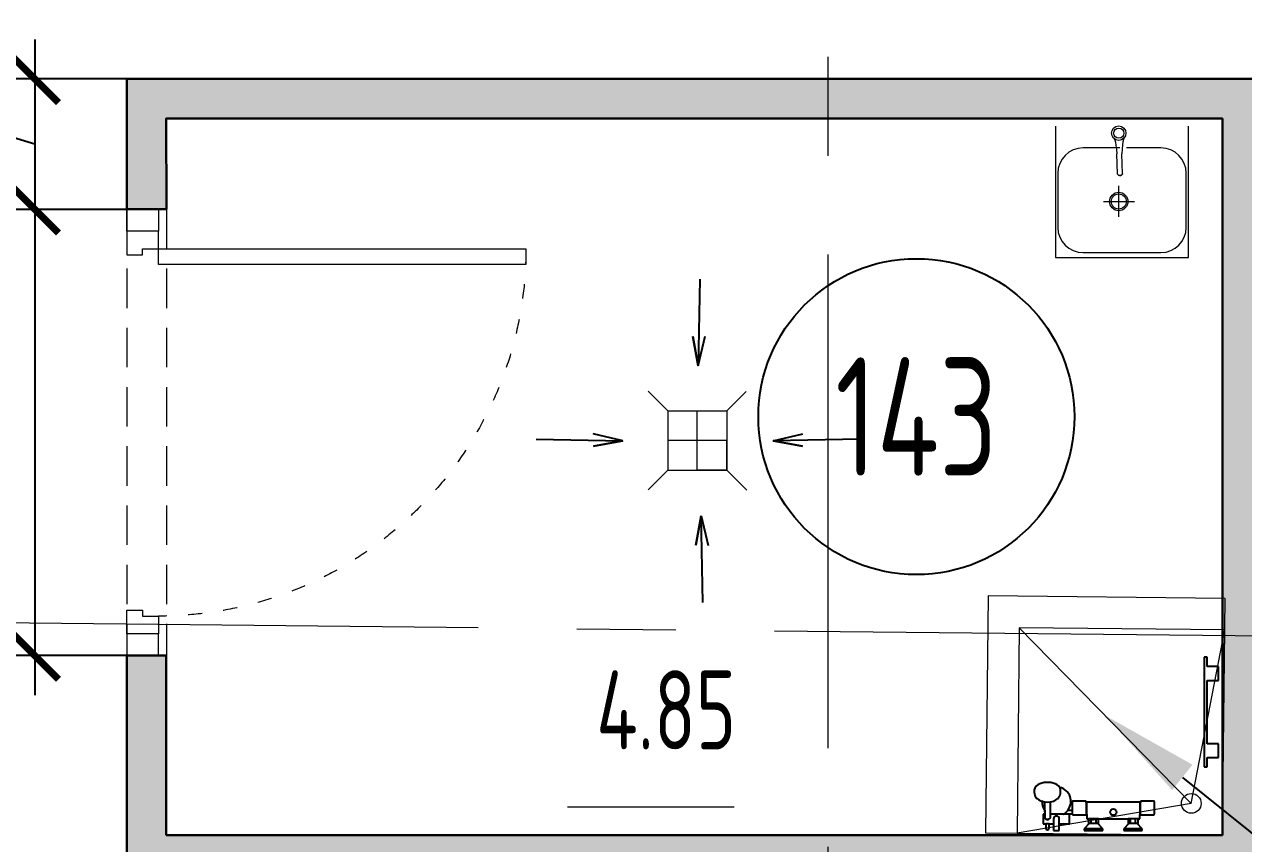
# Model space of a CAD drawing. Header units: millimetres. Extents: x -360149 to 9420325, y 0 to 292181.
# Drawn here: x -208267 to -205181, y 102871 to 104946 of the extents above; entities that cross this region are included whole.
import ezdxf
from ezdxf import colors
from ezdxf.entities.mleader import LeaderData, LeaderLine
from ezdxf.enums import TextEntityAlignment as Align
from ezdxf.math import Vec2, Vec3

# ---------------------------------------------------------------- set-up
doc = ezdxf.new("R2010")
doc.units = ezdxf.units.MM
doc.header["$MEASUREMENT"] = 0
for name, pattern in [('ACAD_ISO03W100', [30, 12, -18]), ('ADSK_Штриховая_ш2 п1', [3, 2, -1]), ('CENTER', [2, 1.25, -0.25, 0.25, -0.25])]:
    doc.linetypes.add(name, pattern=pattern)
doc.layers.get('0').update_dxf_attribs({"color": 250, "lineweight": 9})
for name, color, linetype, lineweight in [('_АР ТЕКСТ', 250, 'Continuous', 25), ('АР_Выноски АПР', 7, 'Continuous', 5), ('АР_Двери', 5, 'Continuous', 18), ('АР_Маркер экспликации', 239, 'Continuous', 13), ('АР_Номер помещения', 1, 'Continuous', 25), ('АР_Оси', 193, 'Continuous', 9), ('АР_Отметки', 250, 'Continuous', 15), ('АР_Перегородки газоблок', 165, 'Continuous', 30), ('АР_Перегородки газоблок_Штрих', 165, 'Continuous', 5), ('АР_Помещения_площадь', 19, 'Continuous', 9), ('АР_Размеры дверей', 15, 'Continuous', 0), ('АР_тонкая линия', 250, 'Continuous', 0), ('ТХ_пищеблок', 30, 'Continuous', 20)]:
    doc.layers.add(name, color=color, linetype=linetype, lineweight=lineweight)
for name, color, linetype in [('ТХ_ВК_оборуд.ТХ', 250, 'Continuous'), ('ТХ_ВК_трапы', 5, 'Continuous'), ('ТХ_сантехника', 253, 'Continuous')]:
    doc.layers.add(name, color=color, linetype=linetype)
doc.styles.add('ISOCPEUR', font='isocpeur.ttf', dxfattribs={"width": 0.7})
doc.styles.get("Standard").update_dxf_attribs({"font": 'isocpeur.ttf'})
doc.dimstyles.new('R_100', dxfattribs={"dimtxt": 270, "dimasz": 120, "dimexe": 100, "dimexo": 0, "dimgap": 60, "dimtad": 1, "dimdec": 0, "dimrnd": 5, "dimzin": 0, "dimdsep": 46, "dimtxsty": 'ISOCPEUR', "dimblk": 'ARCHTICK', "dimcen": 0, "dimdle": 100, "dimclrd": 256, "dimclre": 256, "dimclrt": 256, "dimadec": 0, "dimazin": 0, "dimtfac": 2, "dimtdec": 0, "dimtofl": 0, "dimtmove": 1, "dimatfit": 3, "dimfxl": 1, "dimtvp": 3, "dimtolj": 1, "dimtzin": 0, "dimarcsym": 0})

# ---------------------------------------------------------------- blocks, each defined once
blk = doc.blocks.new('*U1071')
blk.add_lwpolyline([(-100, 80), (-100, 1010), (-140, 1010), (-140, 80)], close=True)
for points in [[(-1130, 0), (-1130, 80), (-1075, 80), (-1075, 0), (-1130, 0)], [(-1075, 80), (-1075, 0), (-1015, 0), (-1015, 40), (-1030, 40), (-1030, 80), (-1075, 80)], [(-55, 80), (-55, 0), (-115, 0), (-115, 40), (-100, 40), (-100, 80), (-55, 80)], [(0, 0), (0, 80), (-55, 80), (-55, 0), (0, 0)]]:
    blk.add_lwpolyline(points)
at = {"linetype": 'ACAD_ISO03W100', "ltscale": 3}
blk.add_arc((-100, 80), 930, 90, 180, dxfattribs=at)
blk = doc.blocks.new('*U63')
at = {"layer": 'АР_Номер помещения', "color": 7}
blk.add_circle((-7168.2, 4654.6), 400, dxfattribs=at)
at = {"layer": 'АР_Помещения_площадь', "color": 7}
blk.add_line((-7629.3, 3665.4), (-8051.6, 3665.4), dxfattribs=at)
at = {"color": 7, "style": 'ISOCPEUR', "width": 0.7, "flags": 1}
blk.add_attdef('КАТЕГОРИЯ', (-499.2, -2092.2), '', height=250, dxfattribs=at)
at = {"layer": 'АР_Номер помещения', "color": 7, "style": 'ISOCPEUR', "width": 0.7}
blk.add_attdef('НОМЕР_ПОМЕЩЕНИЯ', text='', height=300, dxfattribs=at).set_placement((-7168.2, 4654.6), align=Align.MIDDLE_CENTER)
at = {"layer": 'АР_Помещения_площадь', "color": 7, "style": 'ISOCPEUR', "width": 0.7}
blk.add_attdef('ПЛОЩАДЬ_ПОМЕЩЕНИЯ', text='', height=200, dxfattribs=at).set_placement((-7624.4, 3911.9), align=Align.MIDDLE_RIGHT)
at = {"layer": 'АР_Помещения_площадь', "color": 7, "lineweight": 30, "width": 0.7, "flags": 104}
blk.add_attdef('ИМЯ_ПОМЕЩЕНИЯ', text='', height=100, dxfattribs=at).set_placement((157.6, 1217.1), align=Align.MIDDLE_CENTER)
blk = doc.blocks.new('_ArchTick')
at = {"color": 0, "linetype": 'ByBlock', "const_width": 0.15}
blk.add_lwpolyline([(-0.5, -0.5), (0.5, 0.5)], dxfattribs=at)
blk = doc.blocks.new('*D783')
at = {"layer": 'АР_Размеры дверей', "lineweight": -2, "ltscale": 100, "transparency": 16777216}
for p, q in [((-208240.5, 104577.3), (-208240.5, 103247.3)), ((-208007.6, 104477.3), (-208340.5, 104477.3)), ((-208007.7, 103347.3), (-208340.5, 103347.3))]:
    blk.add_line(p, q, dxfattribs=at)
at = {"layer": 'АР_Размеры дверей', "lineweight": -2, "ltscale": 100, "transparency": 16777216, "xscale": 120, "yscale": 120, "zscale": 120}
for p, rotation in [((-208240.5, 104477.3), 90), ((-208240.5, 103347.3), 270)]:
    blk.add_blockref('_ArchTick', p, dxfattribs=dict(at, rotation=rotation))
at = {"layer": 'АР_Размеры дверей', "ltscale": 100, "transparency": 16777216, "insert": (-208435.5, 103912.3), "char_height": 270, "attachment_point": 5, "rotation": 90, "style": 'ISOCPEUR'}
blk.add_mtext('\\A1;1130', dxfattribs=at)
blk = doc.blocks.new('_DotSmall')
at = {"color": 0, "linetype": 'ByBlock', "const_width": 0.5}
blk.add_lwpolyline([(-0.0625, 0, 1), (0.0625, 0, 1)], format="xyb", close=True, dxfattribs=at)
blk = doc.blocks.new('Трап ТХ')
at = {"layer": 'ТХ_ВК_трапы', "color": 5, "lineweight": 0}
for p, q in [((305243.2, -196674.3), (305292.9, -196724.5)), ((305491.2, -196675.5), (305442.2, -196724.5)), ((305292.9, -196724.5), (305292.9, -196874.5)), ((305292.9, -196724.5), (305442.2, -196724.5)), ((305367.6, -196874.5), (305367.6, -196724.5)), ((305442.2, -196724.5), (305442.2, -196874.5)), ((305442.2, -196799.5), (305292.9, -196799.5)), ((305442.2, -196874.5), (305442.2, -196799.5)), ((305243.2, -196924.3), (305292.9, -196874.5)), ((305292.9, -196874.5), (305442.2, -196874.5)), ((305442.2, -196874.5), (305367.6, -196874.5)), ((305493.2, -196925.5), (305442.2, -196874.5))]:
    blk.add_line(p, q, dxfattribs=at)
blk = doc.blocks.new('*D1347')
at = {"layer": 'АР_Размеры дверей', "lineweight": -2, "ltscale": 100, "transparency": 16777216}
for p, q in [((-208565.6, 104740), (-208565.6, 105219.1)), ((-208240.6, 104907.7), (-208240.6, 104377.3)), ((-208007.7, 104807.7), (-208340.6, 104807.7)), ((-208240.6, 104642.5), (-208565.6, 104740)), ((-208007.8, 104477.3), (-208340.6, 104477.3))]:
    blk.add_line(p, q, dxfattribs=at)
at = {"layer": 'АР_Размеры дверей', "lineweight": -2, "ltscale": 100, "transparency": 16777216, "xscale": 120, "yscale": 120, "zscale": 120}
for p, rotation in [((-208240.6, 104807.7), 90), ((-208240.6, 104477.3), 270)]:
    blk.add_blockref('_ArchTick', p, dxfattribs=dict(at, rotation=rotation))
at = {"layer": 'АР_Размеры дверей', "ltscale": 100, "transparency": 16777216, "insert": (-208760.6, 104979.6), "char_height": 270, "attachment_point": 5, "rotation": 90, "style": 'ISOCPEUR'}
blk.add_mtext('\\A1;330', dxfattribs=at)
blk = doc.blocks.new('A$C985b353d')
at = {"layer": 'ТХ_ВК_трапы', "ltscale": 100}
for p, q in [((6.4, 408.7), (2.2, 189.2)), ((2.2, 189.2), (-11.2, 263.5)), ((-11.2, 263.5), (2.2, 189.2)), ((2.2, 189.2), (19.8, 264.3)), ((-407.4, 3.3), (-187.9, -0.9)), ((-187.9, -0.9), (-263, 16.7)), ((192.3, -0.9), (267.4, 16.7)), ((411.8, 3.3), (192.3, -0.9)), ((-187.9, -0.9), (-262.2, -14.3)), ((-262.2, -14.3), (-187.9, -0.9)), ((192.3, -0.9), (266.6, -14.3)), ((266.6, -14.3), (192.3, -0.9)), ((9.7, -190.8), (-3.8, -265.2)), ((-3.8, -265.2), (9.7, -190.8)), ((13.8, -410.3), (9.7, -190.8)), ((9.7, -190.8), (27.3, -265.9))]:
    blk.add_line(p, q, dxfattribs=at)
blk = doc.blocks.new('A$Ccaf15605')
at = {"layer": 'ТХ_сантехника', "lineweight": 13, "ltscale": 500}
for p, q in [((0, 0), (-80, 440)), ((440, 440), (0, 0)), ((0, 0), (440, -80))]:
    blk.add_line(p, q, dxfattribs=at)
for points in [[(520, 520), (-80, 520), (-80, -80), (520, -80)], [(440, 440), (-80, 440), (-80, -80), (440, -80)]]:
    blk.add_lwpolyline(points, close=True, dxfattribs=at)
blk.add_circle((0, 0), 25, dxfattribs=at)

msp = doc.modelspace()

# ---------------------------------------------------------------- hatches: boundary and pattern name
at = {"layer": 'АР_Перегородки газоблок_Штрих', "ltscale": 100}
h = msp.add_hatch(dxfattribs=at)
h.set_pattern_fill('AR-CONC', color=256, scale=30)
h.set_pattern_definition([(50, (0, 0), (215.17805, -18.82564), [22.5, -247.5]), (355, (0, 0), (-41.6254, 225.65764), [18, -198]), (100.45144, (17.93, -1.57), (173.55265, 206.832), [19.12206, -210.34263]), (46.1842, (0, 60), (320.1724, -49.65578), [33.75, -371.25]), (96.63564, (26.68, 55.86), (280.3986, 292.2356), [28.6831, -315.51413]), (351.18416, (0, 60), (280.3986, 292.2356), [27, -297]), (21, (30, 45), (179.07212, -120.78567), [22.5, -247.5]), (326, (30, 45), (72.9946, 217.54501), [18, -198]), (71.45144, (44.92, 34.93), (252.06671, 96.75935), [19.12206, -210.34263]), (37.5, (0, 0), (3.647957, 99.868156), [0, -195.6, 0, -201, 0, -198.75]), (7.5, (0, 0), (78.92086, 118.323514), [0, -114.6, 0, -191.1, 0, -75.75]), (327.5, (-66.9, 0), (160.14673, -6.766462), [0, -75, 0, -234, 0, -310.5]), (317.5, (-96.9, 0), (174.95585, 30.031495), [0, -97.5, 0, -155.4, 0, -220.5])])
h.paths.add_polyline_path([(-204369.88, 104807.72), (-204613.1, 104807.72), (-206233.92, 104807.72), (-206233.92, 104707.72), (-205234.39, 104707.72), (-205234.39, 103398.13), (-205134.39, 103397.07), (-205134.39, 104707.72), (-204369.88, 104707.72)])
h.paths.add_polyline_path([(-206233.92, 104807.72), (-208007.68, 104807.72), (-208007.65, 104477.32), (-207907.65, 104477.33), (-207907.67, 104707.72), (-206233.92, 104707.72)])
h.paths.add_polyline_path([(-206233.92, 102892.19), (-207907.68, 102892.19), (-207907.68, 103347.32), (-208007.68, 103347.32), (-208007.68, 102729.03), (-207907.68, 102729.03), (-207907.68, 102792.19), (-206233.92, 102792.19)])
h.paths.add_polyline_path([(-205134.39, 103397.07), (-205234.39, 103398.13), (-205234.38, 102892.19), (-206233.92, 102892.19), (-206233.92, 102792.19), (-205234.38, 102792.19), (-205234.38, 100500.68), (-205134.38, 100500.68)])

# ---------------------------------------------------------------- linework, layer by layer
at = {"layer": 'АР_Оси', "linetype": 'CENTER', "ltscale": 1000}
for p, q in [((-206233.92, 134363.15), (-206233.92, 78630.8)), ((-224367.61, 103600.68), (-196974.04, 103310.68))]:
    msp.add_line(p, q, dxfattribs=at)
at = {"layer": 'АР_Перегородки газоблок', "ltscale": 100}
for points in [[(-208007.65, 104477.32), (-208007.68, 104807.72)], [(-208007.68, 104807.72), (-204369.88, 104807.72)], [(-205234.39, 104707.72), (-207907.67, 104707.72), (-207907.65, 104477.33), (-208007.65, 104477.32)], [(-205234.38, 102892.19), (-205234.39, 104707.72)], [(-208007.68, 103347.32), (-207907.68, 103347.32)], [(-208007.68, 102729.03), (-208007.68, 103347.32)], [(-207907.68, 102892.19), (-207907.68, 103347.32)], [(-208007.68, 102892.19), (-208007.68, 102892.19)], [(-207907.68, 102892.19), (-205234.38, 102892.19)]]:
    msp.add_lwpolyline(points, dxfattribs=at)
at = {"layer": 'АР_тонкая линия', "linetype": 'ADSK_Штриховая_ш2 п1', "ltscale": 50}
for points in [[(-208007.78, 104477.32), (-208007.79, 103347.32)], [(-207907.65, 104477.33), (-207907.64, 103347.32)]]:
    msp.add_lwpolyline(points, dxfattribs=at)
at = {"layer": 'ТХ_пищеблок', "color": 132}
for p, q in [((-205657.45, 104687.72), (-205657.45, 104355.72)), ((-205320.45, 104355.72), (-205320.45, 104687.72)), ((-205508.82, 104656.19, 5.12), (-205507.29, 104652.88, 5.12)), ((-205508.82, 104656.19, 5.12), (-205507.29, 104652.88, 5.12)), ((-205507.32, 104653.02, 5.12), (-205505.86, 104647.15, 5.12)), ((-205505.86, 104647.15, 5.12), (-205504.51, 104639.21, 5.12)), ((-205504.52, 104639.28, 5.12), (-205503.22, 104628.96, 5.12)), ((-205487.54, 104640.37, 5.12), (-205488.53, 104629.38, 5.12)), ((-205486.65, 104648.31, 5.12), (-205487.55, 104640.29, 5.12)), ((-205485.53, 104654.25, 5.12), (-205486.65, 104648.31, 5.12)), ((-205484.22, 104657.5, 5.12), (-205485.55, 104654.11, 5.12)), ((-205494.85, 104632.72), (-205587.45, 104632.72)), ((-205503.22, 104628.96, 5.12), (-205502.01, 104617.6, 5.12)), ((-205501.89, 104616.61, 5.12), (-205502.01, 104617.6, 5.12)), ((-205501.89, 104616.61, 5.12), (-205502.01, 104617.6, 5.12)), ((-205501.87, 104616.55, 5.12), (-205501.89, 104616.61, 5.12)), ((-205500.47, 104567.22, 5.12), (-205501.89, 104616.61, 5.12)), ((-205488.53, 104629.38, 5.12), (-205489.09, 104617.97, 5.12)), ((-205487.76, 104567.58, 5.12), (-205489.09, 104617.97, 5.12)), ((-205487.76, 104567.58, 5.12), (-205489.09, 104617.97, 5.12)), ((-205390.45, 104632.72), (-205477.73, 104632.72)), ((-205651.45, 104568.72), (-205651.45, 104431.72)), ((-205500.15, 104566.27, 5.12), (-205500.47, 104567.22, 5.12)), ((-205500.15, 104566.27, 5.12), (-205500.47, 104567.22, 5.12)), ((-205499.65, 104565.38, 5.12), (-205500.15, 104566.27, 5.12)), ((-205499.65, 104565.38, 5.12), (-205500.15, 104566.27, 5.12)), ((-205498.95, 104564.54, 5.12), (-205499.65, 104565.38, 5.12)), ((-205498.14, 104563.86, 5.12), (-205498.95, 104564.54, 5.12)), ((-205498.14, 104563.86, 5.12), (-205498.95, 104564.54, 5.12)), ((-205497.21, 104563.32, 5.12), (-205498.14, 104563.86, 5.12)), ((-205497.21, 104563.32, 5.12), (-205498.14, 104563.86, 5.12)), ((-205496.16, 104562.92, 5.12), (-205497.21, 104563.32, 5.12)), ((-205496.16, 104562.92, 5.12), (-205497.21, 104563.32, 5.12)), ((-205496.05, 104562.88, 5.12), (-205496.6, 104563.2, 5.12)), ((-205495.27, 104562.58, 5.12), (-205496.05, 104562.88, 5.12)), ((-205494.7, 104562.66, 5.12), (-205495.78, 104562.88, 5.12)), ((-205494.7, 104562.66, 5.12), (-205495.78, 104562.88, 5.12)), ((-205494.44, 104562.41, 5.12), (-205495.27, 104562.58, 5.12)), ((-205493.59, 104562.61, 5.12), (-205494.7, 104562.66, 5.12)), ((-205493.59, 104562.61, 5.12), (-205494.7, 104562.66, 5.12)), ((-205493.59, 104562.36, 5.12), (-205494.44, 104562.41, 5.12)), ((-205492.49, 104562.72, 5.12), (-205493.59, 104562.61, 5.12)), ((-205492.49, 104562.72, 5.12), (-205493.59, 104562.61, 5.12)), ((-205492.74, 104562.45, 5.12), (-205493.59, 104562.36, 5.12)), ((-205491.92, 104562.67, 5.12), (-205492.74, 104562.45, 5.12)), ((-205491.43, 104563.01, 5.12), (-205492.49, 104562.72, 5.12)), ((-205491.43, 104563.01, 5.12), (-205492.49, 104562.72, 5.12)), ((-205491.15, 104563.02, 5.12), (-205491.92, 104562.67, 5.12)), ((-205490.79, 104563.5, 5.12), (-205491.81, 104563.04, 5.12)), ((-205490.79, 104563.5, 5.12), (-205491.81, 104563.04, 5.12)), ((-205490.62, 104563.37, 5.12), (-205491.15, 104563.02, 5.12)), ((-205489.89, 104564.09, 5.12), (-205490.79, 104563.5, 5.12)), ((-205489.89, 104564.09, 5.12), (-205490.79, 104563.5, 5.12)), ((-205489.12, 104564.82, 5.12), (-205489.89, 104564.09, 5.12)), ((-205489.12, 104564.82, 5.12), (-205489.89, 104564.09, 5.12)), ((-205488.47, 104565.7, 5.12), (-205489.12, 104564.82, 5.12)), ((-205488.02, 104566.61, 5.12), (-205488.47, 104565.7, 5.12)), ((-205487.76, 104567.58, 5.12), (-205488.02, 104566.61, 5.12)), ((-205487.76, 104567.58, 5.12), (-205488.02, 104566.61, 5.12)), ((-205326.45, 104431.72), (-205326.45, 104568.72)), ((-205497.21, 104458.32, 5.12), (-205497.29, 104536.63, 5.12)), ((-205535.94, 104497.1, 5.12), (-205457.63, 104497.18, 5.12)), ((-205587.45, 104367.72), (-205390.45, 104367.72)), ((-205657.45, 104355.72), (-205320.45, 104355.72))]:
    msp.add_line(p, q, dxfattribs=at)
for radius in [18.25, 13]:
    msp.add_circle((-205497.27, 104670.19, 5.12), radius, dxfattribs=at)
for centre, start, end in [((-205587.45, 104568.72), 90, 180), ((-205390.45, 104568.72), 0, 90), ((-205587.45, 104431.72), 180, 270), ((-205390.45, 104431.72), 270, 0)]:
    msp.add_arc(centre, 64, start, end, dxfattribs=at)
for major_axis in [(-16.45, 16.45), (-13.47, 13.47)]:
    msp.add_ellipse((-205497.25, 104497.14, 5.12), major_axis=major_axis, ratio=1, start_param=4.712389, end_param=10.9955743, dxfattribs=at)
at = {"layer": 'ТХ_сантехника'}
for p, q in [((-205281.07, 103342.86), (-205281.07, 103065.53)), ((-205273.74, 103342.86), (-205281.07, 103342.86)), ((-205273.74, 103319.53), (-205273.74, 103342.86)), ((-205244.41, 103319.53), (-205273.74, 103319.53)), ((-205244.41, 103284.2), (-205244.41, 103319.53)), ((-205273.74, 103124.2), (-205273.74, 103284.2)), ((-205273.74, 103284.2), (-205244.41, 103284.2)), ((-205244.41, 103124.2), (-205273.74, 103124.2)), ((-205244.41, 103088.86), (-205244.41, 103124.2)), ((-205281.07, 103065.53), (-205273.74, 103065.53)), ((-205273.74, 103065.53), (-205273.74, 103088.86)), ((-205273.74, 103088.86), (-205244.41, 103088.86)), ((-205709.94, 103011.95), (-205711.07, 103007)), ((-205711.07, 103007), (-205711.07, 102999.9)), ((-205706.61, 103016.56), (-205709.94, 103011.95)), ((-205701.31, 103020.52), (-205706.61, 103016.56)), ((-205694.41, 103023.56), (-205701.31, 103020.52)), ((-205686.37, 103025.47), (-205694.41, 103023.56)), ((-205677.74, 103026.12), (-205686.37, 103025.47)), ((-205669.11, 103025.47), (-205677.74, 103026.12)), ((-205661.07, 103023.56), (-205669.11, 103025.47)), ((-205654.17, 103020.52), (-205661.07, 103023.56)), ((-205648.87, 103016.56), (-205654.17, 103020.52)), ((-205646.68, 103013.53), (-205648.87, 103016.56)), ((-205645.54, 103011.95), (-205646.68, 103013.53)), ((-205644.41, 103007), (-205645.54, 103011.95)), ((-205644.41, 102999.9), (-205644.41, 103007)), ((-205711.07, 102999.9), (-205710.73, 102997.78)), ((-205710.73, 102997.78), (-205709.61, 102992.88)), ((-205709.61, 102992.88), (-205708.64, 102991.05)), ((-205708.64, 102991.05), (-205705.45, 102986.63)), ((-205705.45, 102986.63), (-205704.07, 102985.39)), ((-205704.07, 102985.39), (-205699.24, 102981.78)), ((-205699.24, 102981.78), (-205692.94, 102979)), ((-205692.94, 102979), (-205691.72, 102978.68)), ((-205689.49, 102978.09), (-205691.72, 102978.68)), ((-205689.49, 102978.09), (-205683.82, 102976.75)), ((-205685.08, 102977.05), (-205684.74, 102964.91)), ((-205683.82, 102976.75), (-205677.74, 102976.29)), ((-205677.74, 102976.29), (-205671.66, 102976.75)), ((-205671.66, 102976.75), (-205665.99, 102978.09)), ((-205670.4, 102977.05), (-205670.74, 102964.91)), ((-205665.99, 102978.09), (-205662.54, 102979)), ((-205662.54, 102979), (-205656.24, 102981.78)), ((-205656.24, 102981.78), (-205651.41, 102985.39)), ((-205651.41, 102985.39), (-205650.03, 102986.63)), ((-205650.03, 102986.63), (-205646.84, 102991.05)), ((-205646.84, 102991.05), (-205645.87, 102992.88)), ((-205645.87, 102992.88), (-205644.75, 102997.78)), ((-205644.75, 102997.78), (-205644.41, 102999.9)), ((-205615.07, 102976.81), (-205615.07, 102955.2)), ((-205579.74, 102978.81), (-205613.07, 102978.81)), ((-205579.74, 102975.53), (-205579.74, 102978.81)), ((-205578.41, 102975.53), (-205579.74, 102975.53)), ((-205579.74, 102975.53), (-205579.74, 102944.86)), ((-205443.74, 102976.2), (-205578.41, 102976.2)), ((-205578.41, 102976.2), (-205578.41, 102976.06)), ((-205578.41, 102976.06), (-205578.41, 102975.65)), ((-205578.41, 102975.65), (-205578.41, 102975.53)), ((-205578.41, 102944.86), (-205578.41, 102975.65)), ((-205443.74, 102976.06), (-205443.74, 102976.2)), ((-205443.74, 102975.65), (-205443.74, 102976.06)), ((-205443.74, 102975.53), (-205443.74, 102975.65)), ((-205442.41, 102975.53), (-205443.74, 102975.53)), ((-205443.74, 102975.53), (-205443.74, 102944.86)), ((-205409.07, 102978.81), (-205442.41, 102978.81)), ((-205442.41, 102978.81), (-205442.41, 102975.53)), ((-205442.41, 102944.86), (-205442.41, 102975.53)), ((-205407.07, 102946.23), (-205407.07, 102976.81)), ((-205684.51, 102945.53), (-205688.41, 102945.53)), ((-205688.41, 102945.53), (-205688.41, 102921.53)), ((-205684.74, 102964.91), (-205684.41, 102936.75)), ((-205684.64, 102956.13), (-205684.51, 102945.53)), ((-205670.74, 102964.91), (-205671.07, 102936.75)), ((-205637.71, 102945.53), (-205670.97, 102945.53)), ((-205621.74, 102945.53), (-205637.71, 102945.53)), ((-205635.97, 102946.53), (-205615.07, 102946.53)), ((-205615.07, 102955.2), (-205626.22, 102955.2)), ((-205621.74, 102921.53), (-205621.74, 102945.53)), ((-205615.07, 102955.2), (-205615.07, 102946.53)), ((-205615.07, 102946.53), (-205615.07, 102946.23)), ((-205613.07, 102944.23), (-205579.74, 102944.23)), ((-205579.74, 102944.23), (-205579.74, 102944.86)), ((-205579.74, 102944.86), (-205578.41, 102944.86)), ((-205578.41, 102944.86), (-205578.41, 102933.53)), ((-205443.74, 102933.53), (-205443.74, 102944.86)), ((-205443.74, 102944.86), (-205442.41, 102944.86)), ((-205442.41, 102944.86), (-205442.41, 102944.23)), ((-205442.41, 102944.23), (-205409.07, 102944.23)), ((-205688.41, 102921.53), (-205682.07, 102921.53)), ((-205684.25, 102935.65), (-205684.41, 102936.75)), ((-205683.78, 102934.63), (-205684.25, 102935.65)), ((-205683.04, 102933.76), (-205683.78, 102934.63)), ((-205682.07, 102933.08), (-205683.04, 102933.76)), ((-205681.08, 102932.71), (-205682.07, 102933.08)), ((-205682.07, 102921.53), (-205682.07, 102910.2)), ((-205673.41, 102921.53), (-205682.07, 102921.53)), ((-205681.07, 102932.7), (-205681.08, 102932.71)), ((-205680.95, 102932.66), (-205681.07, 102932.71)), ((-205681.07, 102932.7), (-205679.47, 102931.92)), ((-205679.74, 102932.52), (-205680.95, 102932.66)), ((-205675.74, 102932.52), (-205679.74, 102932.52)), ((-205679.47, 102931.92), (-205677.74, 102931.65)), ((-205677.74, 102931.65), (-205676.01, 102931.92)), ((-205676.01, 102931.92), (-205674.41, 102932.7)), ((-205674.53, 102932.66), (-205675.74, 102932.52)), ((-205674.41, 102932.71), (-205674.53, 102932.66)), ((-205674.41, 102932.7), (-205674.4, 102932.71)), ((-205673.41, 102933.08), (-205674.4, 102932.71)), ((-205672.44, 102933.76), (-205673.41, 102933.08)), ((-205673.41, 102910.2), (-205673.41, 102921.53)), ((-205673.41, 102921.53), (-205662.41, 102921.53)), ((-205671.7, 102934.63), (-205672.44, 102933.76)), ((-205671.23, 102935.65), (-205671.7, 102934.63)), ((-205671.07, 102936.75), (-205671.23, 102935.65)), ((-205662.41, 102933.53), (-205662.41, 102921.53)), ((-205662.41, 102933.53), (-205662.41, 102921.53)), ((-205662.41, 102921.53), (-205662.41, 102904.2)), ((-205647.74, 102921.53), (-205647.74, 102933.53)), ((-205647.74, 102904.2), (-205647.74, 102921.53)), ((-205647.74, 102921.53), (-205621.74, 102921.53)), ((-205571.74, 102922.2), (-205584.41, 102908.86)), ((-205584.41, 102908.86), (-205584.41, 102904.2)), ((-205537.74, 102908.86), (-205584.41, 102908.86)), ((-205578.41, 102933.53), (-205573.74, 102933.53)), ((-205573.74, 102933.53), (-205573.74, 102922.2)), ((-205548.41, 102933.53), (-205573.74, 102933.53)), ((-205573.74, 102922.2), (-205571.74, 102922.2)), ((-205550.41, 102922.2), (-205571.74, 102922.2)), ((-205567.41, 102922.2), (-205567.41, 102933.53)), ((-205554.74, 102922.2), (-205554.74, 102933.53)), ((-205537.74, 102908.86), (-205550.41, 102922.2)), ((-205550.41, 102922.2), (-205548.41, 102922.2)), ((-205548.41, 102922.2), (-205548.41, 102933.53)), ((-205548.41, 102933.53), (-205473.74, 102933.53)), ((-205537.74, 102904.2), (-205537.74, 102908.86)), ((-205471.74, 102922.2), (-205484.41, 102908.86)), ((-205484.41, 102908.86), (-205484.41, 102904.2)), ((-205437.74, 102908.86), (-205484.41, 102908.86)), ((-205473.74, 102933.53), (-205473.74, 102922.2)), ((-205448.41, 102933.53), (-205473.74, 102933.53)), ((-205473.74, 102922.2), (-205471.74, 102922.2)), ((-205450.41, 102922.2), (-205471.74, 102922.2)), ((-205467.41, 102922.2), (-205467.41, 102933.53)), ((-205454.74, 102922.2), (-205454.74, 102933.53)), ((-205437.74, 102908.86), (-205450.41, 102922.2)), ((-205450.41, 102922.2), (-205448.41, 102922.2)), ((-205448.41, 102922.2), (-205448.41, 102933.53)), ((-205448.41, 102933.53), (-205443.74, 102933.53)), ((-205437.74, 102904.2), (-205437.74, 102908.86)), ((-205662.41, 102904.2), (-205647.74, 102904.2)), ((-205584.41, 102904.2), (-205537.74, 102904.2)), ((-205484.41, 102904.2), (-205437.74, 102904.2))]:
    msp.add_line(p, q, dxfattribs=at)
for centre, major_axis, start_param, end_param in [((-205655.07, 102977.83), (25.93, 25.93), -1.4505969, 0.5545531), ((-205655.19, 102977.76), (25.83, -25.83), 3.9018293, 4.5605613), ((-205613.07, 102976.81), (1.41, 1.41), 0.7853982, 2.3561945), ((-205409.07, 102976.81), (1.41, -1.41), 0.7853982, 2.3561945), ((-205655.07, 102933.53), (5.19, -5.19), 0.7853982, 3.9269908), ((-205655.07, 102977.83), (25.93, -25.93), 5.990979, 6.0458103), ((-205655.07, 102977.83), (25.93, 25.93), 4.4750139, 4.8325884), ((-205613.07, 102946.23), (1.41, 1.41), 2.3561945, 3.9269908), ((-205511.07, 102950.86), (5.66, 5.66), 2.3561945, 8.6393798), ((-205409.07, 102946.23), (1.41, 1.41), 3.9269908, 5.4977871), ((-205677.74, 102910.2), (3.06, 3.06), 2.3561945, 5.4977871)]:
    msp.add_ellipse(centre, major_axis=major_axis, ratio=1, start_param=start_param, end_param=end_param, dxfattribs=at)

# ---------------------------------------------------------------- block references
at = {"lineweight": 13, "ltscale": 500, "rotation": 89.39346519267221}
msp.add_blockref('A$Ccaf15605', (-205313.56, 102973.03), dxfattribs=at)
at = {"layer": 'АР_Двери', "xscale": -1, "rotation": 270}
msp.add_blockref('*U1071', (-208007.65, 104477.32), dxfattribs=at)
at = {"layer": 'АР_Маркер экспликации'}
ref = msp.add_blockref('*U63', (-198841.18, 99297.75), dxfattribs=at)
ref.add_attrib('НОМЕР_ПОМЕЩЕНИЯ', '143', dxfattribs={"layer": 'АР_Номер помещения', "color": 7, "height": 300, "style": 'ISOCPEUR', "width": 0.7}).set_placement((-206009.34, 103952.32), align=Align.MIDDLE_CENTER)
ref.add_attrib('ПЛОЩАДЬ_ПОМЕЩЕНИЯ', '4.85', dxfattribs={"layer": 'АР_Помещения_площадь', "color": 7, "height": 200, "style": 'ISOCPEUR', "width": 0.7}).set_placement((-206465.58, 103209.62), align=Align.MIDDLE_RIGHT)
at = {"layer": 'АР_тонкая линия', "ltscale": 500}
msp.add_blockref('A$C985b353d', (-206564.04, 103891.88), dxfattribs=at)
at = {"layer": 'ТХ_ВК_оборуд.ТХ'}
msp.add_blockref('Трап ТХ', (-511931.6, 300691.41), dxfattribs=at)

# ---------------------------------------------------------------- dimensions: what is measured, and where the dimension line sits
at = {"layer": 'АР_Размеры дверей', "ltscale": 100}
for base, p1, p2, picture, middle in [((-208240.61, 104477.32), (-208007.68, 104807.72), (-208007.78, 104477.32), '*D1347', (-208760.61, 104800.02)), ((-208240.5, 103347.32), (-208007.65, 104477.32), (-208007.68, 103347.32), '*D783', (-208435.5, 103912.32))]:
    dim = msp.add_linear_dim(base=base, p1=p1, p2=p2, angle=90, dimstyle='R_100', override={"dimpost": '\\X', "dimfxl": 300, "dimarcsym": 1}, dxfattribs=at)
    dim.commit()
    dim.dimension.update_dxf_attribs({"geometry": picture, "text_midpoint": middle})

# ---------------------------------------------------------------- leaders
at = {"layer": '_АР ТЕКСТ'}
ml = msp.add_multileader_mtext('Standard', dxfattribs=at)
ml.set_content('{\\W0.8;-2,550}', color=256, style='ISOCPEUR')
ml.set_leader_properties(color=256, linetype='Continuous', lineweight=-1)
ml.set_arrow_properties(name='DOTSMALL')
ml.build(insert=Vec2(0, 0))
ml.multileader.update_dxf_attribs({"has_text_frame": 1, "text_left_attachment_type": 4, "text_right_attachment_type": 4, "dogleg_length": 100, "arrow_head_size": 180})
ctx = ml.context
ctx.base_point, ctx.char_height, ctx.arrow_head_size, ctx.landing_gap_size, ctx.plane_origin = Vec3(-302775.82, 123943.26, -1.96), 250, 180, 50, Vec3(-302295.49, 121699.25, -1.96)
ctx.left_attachment, ctx.right_attachment = 4, 4
notes = []
notes.append((ctx, [(0, (0, 0, 0), (0, 0), (1, 0), 1, [])]))
ctx.mtext.insert, ctx.mtext.width, ctx.mtext.defined_height, ctx.mtext.line_spacing_style, ctx.mtext.flow_direction = Vec3(-302725.82, 124276.6, -1.96), 801.0864, 330.71, 2, 5
ml = msp.add_multileader_mtext('Standard', dxfattribs=at)
ml.set_content('{\\W0.8;-2,550}', color=256, style='ISOCPEUR')
ml.set_leader_properties(color=256, linetype='Continuous', lineweight=-1)
ml.set_arrow_properties(name='DOTSMALL')
ml.build(insert=Vec2(0, 0))
ml.multileader.update_dxf_attribs({"has_text_frame": 1, "text_left_attachment_type": 4, "text_right_attachment_type": 4, "dogleg_length": 100, "arrow_head_size": 180})
ctx = ml.context
ctx.base_point, ctx.char_height, ctx.arrow_head_size, ctx.landing_gap_size, ctx.plane_origin = Vec3(-314736.01, 120073.28, -1.96), 250, 180, 50, Vec3(-314255.68, 117829.26, -1.96)
ctx.left_attachment, ctx.right_attachment = 4, 4
notes.append((ctx, [(0, (0, 0, 0), (0, 0), (1, 0), 1, [])]))
ctx.mtext.insert, ctx.mtext.width, ctx.mtext.defined_height, ctx.mtext.line_spacing_style, ctx.mtext.flow_direction = Vec3(-314686.01, 120406.61, -1.96), 801.0864, 330.71, 2, 5
at = {"layer": 'АР_Выноски АПР'}
ml = msp.add_multileader_mtext('Standard', dxfattribs=at)
ml.set_content('\\A1;Поддон в строительном \\Pисполнении 600х600', color=256, style='ISOCPEUR')
ml.set_leader_properties()
ml.build(insert=Vec2(0, 0))
ml.multileader.update_dxf_attribs({"text_left_attachment_type": 6, "text_right_attachment_type": 6, "dogleg_length": 100, "arrow_head_size": 250})
ctx = ml.context
ctx.base_point, ctx.char_height, ctx.arrow_head_size, ctx.landing_gap_size, ctx.plane_origin = Vec3(-204341.32, 102376.73), 250, 250, 25, Vec3(-227458.06, 103446.58)
ctx.left_attachment, ctx.right_attachment = 6, 6
notes.append((ctx, [(1, (1, 1, 0), (-204511.82, 102376.73), (1, 0), 170.5, [(1, [(-205531.22, 103195.35)], 0, [])])]))
ctx.mtext.insert, ctx.mtext.defined_height, ctx.mtext.flow_direction = Vec3(-204316.32, 102676.73), 3.979039320256561e-13, 5
at = {"layer": 'АР_Отметки'}
ml = msp.add_multileader_mtext('Standard', dxfattribs=at)
ml.set_content('{\\W0.8;-2,250}', color=256, style='ISOCPEUR')
ml.set_leader_properties(color=256, linetype='Continuous', lineweight=-1)
ml.set_arrow_properties(name='DOTSMALL')
ml.build(insert=Vec2(0, 0))
ml.multileader.update_dxf_attribs({"has_text_frame": 1, "text_left_attachment_type": 4, "text_right_attachment_type": 4, "dogleg_length": 100, "arrow_head_size": 180})
ctx = ml.context
ctx.base_point, ctx.char_height, ctx.arrow_head_size, ctx.landing_gap_size, ctx.plane_origin = Vec3(-296774.14, 128156.95), 250, 180, 50, Vec3(-296855.54, 126878.84)
ctx.left_attachment, ctx.right_attachment = 4, 4
notes.append((ctx, [(0, (0, 0, 0), (0, 0), (1, 0), 1, [])]))
ctx.mtext.insert, ctx.mtext.width, ctx.mtext.defined_height, ctx.mtext.line_spacing_style, ctx.mtext.flow_direction = Vec3(-296724.14, 128490.29), 769.989, 343.89, 2, 5
ml = msp.add_multileader_mtext('Standard', dxfattribs=at)
ml.set_content('{\\W0.8;-2,250}', color=256, style='ISOCPEUR')
ml.set_leader_properties(color=256, linetype='Continuous', lineweight=-1)
ml.set_arrow_properties(name='DOTSMALL')
ml.build(insert=Vec2(0, 0))
ml.multileader.update_dxf_attribs({"has_text_frame": 1, "text_left_attachment_type": 4, "text_right_attachment_type": 4, "dogleg_length": 100, "arrow_head_size": 180})
ctx = ml.context
ctx.base_point, ctx.char_height, ctx.arrow_head_size, ctx.landing_gap_size, ctx.plane_origin = Vec3(-298305.8, 120267.04, 0), 250, 180, 50, Vec3(-302964.31, 116414.73, 0)
ctx.left_attachment, ctx.right_attachment = 4, 4
notes.append((ctx, [(0, (0, 0, 0), (0, 0), (1, 0), 1, [])]))
ctx.mtext.insert, ctx.mtext.width, ctx.mtext.defined_height, ctx.mtext.line_spacing_style, ctx.mtext.flow_direction = Vec3(-298255.8, 120600.38, 0), 769.989, 343.89, 2, 5
ml = msp.add_multileader_mtext('Standard', dxfattribs=at)
ml.set_content('{\\W0.8;-2,250}', color=256, style='ISOCPEUR')
ml.set_leader_properties(color=256, linetype='Continuous', lineweight=-1)
ml.set_arrow_properties(name='DOTSMALL')
ml.build(insert=Vec2(0, 0))
ml.multileader.update_dxf_attribs({"has_text_frame": 1, "text_left_attachment_type": 4, "text_right_attachment_type": 4, "dogleg_length": 100, "arrow_head_size": 180})
ctx = ml.context
ctx.base_point, ctx.char_height, ctx.arrow_head_size, ctx.landing_gap_size, ctx.plane_origin = Vec3(-335903.25, 116985.86, 0), 250, 180, 50, Vec3(-337173.96, 115928.76, 0)
ctx.left_attachment, ctx.right_attachment = 4, 4
notes.append((ctx, [(0, (0, 0, 0), (0, 0), (1, 0), 1, [])]))
ctx.mtext.insert, ctx.mtext.width, ctx.mtext.defined_height, ctx.mtext.line_spacing_style, ctx.mtext.flow_direction = Vec3(-335853.25, 117319.19, 0), 769.989, 343.89, 2, 5
ml = msp.add_multileader_mtext('Standard', dxfattribs=at)
ml.set_content('{\\W0.8;-2,650}', color=256, style='ISOCPEUR')
ml.set_leader_properties(color=256, linetype='Continuous', lineweight=-1)
ml.set_arrow_properties(name='DOTSMALL')
ml.build(insert=Vec2(0, 0))
ml.multileader.update_dxf_attribs({"has_text_frame": 1, "text_left_attachment_type": 4, "text_right_attachment_type": 4, "dogleg_length": 100, "arrow_head_size": 180})
ctx = ml.context
ctx.base_point, ctx.char_height, ctx.arrow_head_size, ctx.landing_gap_size, ctx.plane_origin = Vec3(-302334.96, 113770.42), 250, 180, 50, Vec3(-302336.26, 112502.85)
ctx.left_attachment, ctx.right_attachment = 4, 4
notes.append((ctx, [(0, (0, 0, 0), (0, 0), (1, 0), 1, [])]))
ctx.mtext.insert, ctx.mtext.width, ctx.mtext.defined_height, ctx.mtext.line_spacing_style, ctx.mtext.flow_direction = Vec3(-302284.96, 114103.75), 881.1858, 430.99, 2, 5
ml = msp.add_multileader_mtext('Standard', dxfattribs=at)
ml.set_content('%%P0,000', color=256, style='ISOCPEUR')
ml.set_leader_properties(color=256, linetype='Continuous', lineweight=-1)
ml.set_arrow_properties(name='DOTSMALL')
ml.build(insert=Vec2(0, 0))
ml.multileader.update_dxf_attribs({"has_text_frame": 1, "text_left_attachment_type": 4, "text_right_attachment_type": 4, "dogleg_length": 100, "arrow_head_size": 180})
ctx = ml.context
ctx.base_point, ctx.char_height, ctx.arrow_head_size, ctx.landing_gap_size, ctx.plane_origin = Vec3(-210956.52, 105207.44), 250, 180, 50, Vec3(-213117.73, 104258.69)
ctx.left_attachment, ctx.right_attachment = 4, 4
notes.append((ctx, [(0, (0, 0, 0), (0, 0), (1, 0), 1, [])]))
ctx.mtext.insert, ctx.mtext.width, ctx.mtext.line_spacing_style, ctx.mtext.flow_direction = Vec3(-210906.52, 105540.77), 852.697, 2, 5
ml = msp.add_multileader_mtext('Standard', dxfattribs=at)
ml.set_content('{\\W0.8;-2,250}', color=256, style='ISOCPEUR')
ml.set_leader_properties(color=256, linetype='Continuous', lineweight=-1)
ml.set_arrow_properties(name='DOTSMALL')
ml.build(insert=Vec2(0, 0))
ml.multileader.update_dxf_attribs({"has_text_frame": 1, "text_left_attachment_type": 4, "text_right_attachment_type": 4, "dogleg_length": 100, "arrow_head_size": 180})
ctx = ml.context
ctx.base_point, ctx.char_height, ctx.arrow_head_size, ctx.landing_gap_size, ctx.plane_origin = Vec3(-331840.15, 103386.88), 250, 180, 50, Vec3(-332043.59, 102108.76)
ctx.left_attachment, ctx.right_attachment = 4, 4
notes.append((ctx, [(0, (0, 0, 0), (0, 0), (1, 0), 1, [])]))
ctx.mtext.insert, ctx.mtext.width, ctx.mtext.defined_height, ctx.mtext.line_spacing_style, ctx.mtext.flow_direction = Vec3(-331790.15, 103720.21), 769.989, 343.89, 2, 5
for ctx, leaders in notes:
    for number, flags, end, landing, length, lines in leaders:
        leader = LeaderData()
        leader.index, (leader.has_last_leader_line, leader.has_dogleg_vector, leader.attachment_direction) = number, flags
        leader.last_leader_point, leader.dogleg_vector, leader.dogleg_length = Vec3(end), Vec3(landing), length
        for number, points, colour, breaks in lines:
            line = LeaderLine()
            line.index, line.vertices, line.color, line.breaks = number, Vec3.list(points), colors.encode_raw_color(colour), breaks
            leader.lines.append(line)
        ctx.leaders.append(leader)

doc.saveas('drawing.dxf')
